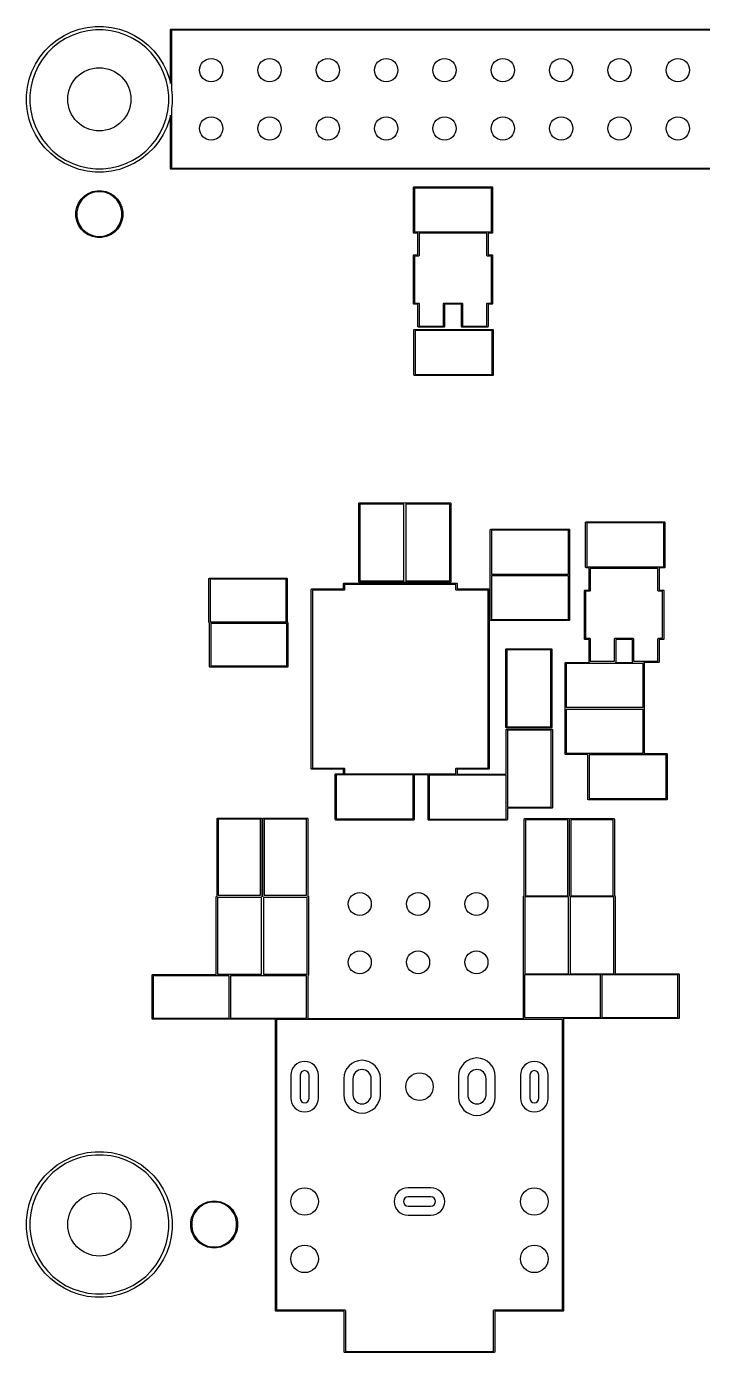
# Model space of a CAD drawing. Header units: inches. Extents: x 1.92 to 4.46, y -4.35 to -2.08.
# Drawn here: x 1.922 to 3.081, y -4.353 to -2.08 of the extents above; entities that cross this region are included whole.
import ezdxf

# ---------------------------------------------------------------- set-up
doc = ezdxf.new("R2010")
doc.units = ezdxf.units.IN
doc.header["$MEASUREMENT"] = 0
doc.layers.add('BLACK', color=250, linetype='CONTINUOUS')

msp = doc.modelspace()

# ---------------------------------------------------------------- linework, layer by layer
at = {"layer": 'BLACK', "linetype": 'CONTINUOUS'}
for p, q in [((1.9868, -2.0953), (1.9994, -2.0892)), ((1.9994, -2.0892), (2.0126, -2.0846)), ((2.0142, -2.0901), (2.0016, -2.0945)), ((2.0126, -2.0846), (2.0263, -2.0815)), ((2.0273, -2.0871), (2.0142, -2.0901)), ((2.0263, -2.0815), (2.0402, -2.0799)), ((2.0406, -2.0856), (2.0273, -2.0871)), ((2.0402, -2.0799), (2.0543, -2.0799)), ((2.0539, -2.0856), (2.0406, -2.0856)), ((2.0672, -2.0871), (2.0539, -2.0856)), ((2.0543, -2.0799), (2.0682, -2.0815)), ((2.0803, -2.0901), (2.0672, -2.0871)), ((2.0682, -2.0815), (2.0818, -2.0846)), ((2.0929, -2.0945), (2.0803, -2.0901)), ((2.0818, -2.0846), (2.0951, -2.0892)), ((2.0951, -2.0892), (2.1077, -2.0953)), ((2.1691, -2.0854), (2.1692, -2.0851)), ((2.1691, -2.1777), (2.1691, -2.0854)), ((2.1692, -2.0851), (2.1697, -2.0845)), ((2.1697, -2.0845), (2.1701, -2.0844)), ((2.1701, -2.0844), (4.2094, -2.0844)), ((2.1711, -2.0864), (2.1711, -2.189)), ((4.2085, -2.0864), (2.1711, -2.0864)), ((1.954, -2.1214), (1.964, -2.1115)), ((1.964, -2.1115), (1.9749, -2.1028)), ((1.9782, -2.1074), (1.9678, -2.1158)), ((1.9749, -2.1028), (1.9868, -2.0953)), ((1.9895, -2.1003), (1.9782, -2.1074)), ((2.0016, -2.0945), (1.9895, -2.1003)), ((2.1049, -2.1003), (2.0929, -2.0945)), ((2.1163, -2.1074), (2.1049, -2.1003)), ((2.1077, -2.0953), (2.1196, -2.1028)), ((2.1267, -2.1158), (2.1163, -2.1074)), ((2.1196, -2.1028), (2.1305, -2.1115)), ((2.1305, -2.1115), (2.1404, -2.1214)), ((1.9378, -2.1443), (1.9453, -2.1324)), ((1.95, -2.1357), (1.9428, -2.147)), ((1.9453, -2.1324), (1.954, -2.1214)), ((1.9583, -2.1252), (1.95, -2.1357)), ((1.9678, -2.1158), (1.9583, -2.1252)), ((2.1362, -2.1252), (2.1267, -2.1158)), ((2.1445, -2.1357), (2.1362, -2.1252)), ((2.1404, -2.1214), (2.1492, -2.1324)), ((2.1516, -2.147), (2.1445, -2.1357)), ((2.1492, -2.1324), (2.1566, -2.1443)), ((1.9271, -2.1701), (1.9318, -2.1569)), ((1.9318, -2.1569), (1.9378, -2.1443)), ((1.937, -2.1591), (1.9326, -2.1717)), ((1.9428, -2.147), (1.937, -2.1591)), ((2.1574, -2.1591), (2.1516, -2.147)), ((2.1566, -2.1443), (2.1627, -2.1569)), ((2.1619, -2.1717), (2.1574, -2.1591)), ((2.1627, -2.1569), (2.1674, -2.1701)), ((1.924, -2.1838), (1.9271, -2.1701)), ((1.9326, -2.1717), (1.9296, -2.1847)), ((2.1648, -2.1847), (2.1619, -2.1717)), ((2.1674, -2.1701), (2.1691, -2.1777)), ((1.9224, -2.1977), (1.924, -2.1838)), ((1.9224, -2.198), (1.9224, -2.1977)), ((1.9224, -2.2117), (1.9224, -2.198)), ((1.9296, -2.1847), (1.9281, -2.198)), ((1.9281, -2.198), (1.9281, -2.2114)), ((2.1663, -2.198), (2.1648, -2.1847)), ((2.1663, -2.2114), (2.1663, -2.198)), ((2.1711, -2.189), (2.172, -2.1977)), ((2.172, -2.1977), (2.172, -2.2117)), ((1.924, -2.2257), (1.9224, -2.2117)), ((1.9271, -2.2393), (1.924, -2.2257)), ((1.9281, -2.2114), (1.9296, -2.2247)), ((1.9296, -2.2247), (1.9326, -2.2377)), ((2.1619, -2.2377), (2.1648, -2.2247)), ((2.1648, -2.2247), (2.1663, -2.2114)), ((2.172, -2.2117), (2.1711, -2.2205)), ((2.1711, -2.2205), (2.1711, -2.3226)), ((1.9318, -2.2526), (1.9271, -2.2393)), ((1.9326, -2.2377), (1.937, -2.2504)), ((1.937, -2.2504), (1.9428, -2.2624)), ((2.1516, -2.2624), (2.1574, -2.2504)), ((2.1574, -2.2504), (2.1619, -2.2377)), ((2.1674, -2.2393), (2.1627, -2.2526)), ((2.1691, -2.2317), (2.1674, -2.2393)), ((2.1691, -2.3236), (2.1691, -2.2317)), ((1.9378, -2.2652), (1.9318, -2.2526)), ((1.9453, -2.2771), (1.9378, -2.2652)), ((1.9428, -2.2624), (1.95, -2.2737)), ((2.1445, -2.2737), (2.1516, -2.2624)), ((2.1566, -2.2652), (2.1492, -2.2771)), ((2.1627, -2.2526), (2.1566, -2.2652)), ((1.954, -2.288), (1.9453, -2.2771)), ((1.95, -2.2737), (1.9583, -2.2842)), ((1.964, -2.2979), (1.954, -2.288)), ((1.9583, -2.2842), (1.9678, -2.2937)), ((1.9678, -2.2937), (1.9782, -2.302)), ((2.1163, -2.302), (2.1267, -2.2937)), ((2.1267, -2.2937), (2.1362, -2.2842)), ((2.1404, -2.288), (2.1305, -2.2979)), ((2.1362, -2.2842), (2.1445, -2.2737)), ((2.1492, -2.2771), (2.1404, -2.288)), ((1.9749, -2.3067), (1.964, -2.2979)), ((1.9868, -2.3141), (1.9749, -2.3067)), ((1.9782, -2.302), (1.9895, -2.3091)), ((1.9994, -2.3202), (1.9868, -2.3141)), ((1.9895, -2.3091), (2.0016, -2.3149)), ((2.0016, -2.3149), (2.0142, -2.3193)), ((2.0803, -2.3193), (2.0929, -2.3149)), ((2.0929, -2.3149), (2.1049, -2.3091)), ((2.1077, -2.3141), (2.0951, -2.3202)), ((2.1049, -2.3091), (2.1163, -2.302)), ((2.1196, -2.3067), (2.1077, -2.3141)), ((2.1305, -2.2979), (2.1196, -2.3067)), ((2.0126, -2.3248), (1.9994, -2.3202)), ((2.0263, -2.328), (2.0126, -2.3248)), ((2.0142, -2.3193), (2.0273, -2.3223)), ((2.0402, -2.3295), (2.0263, -2.328)), ((2.0273, -2.3223), (2.0406, -2.3238)), ((2.0543, -2.3295), (2.0402, -2.3295)), ((2.0406, -2.3238), (2.0539, -2.3238)), ((2.0539, -2.3238), (2.0672, -2.3223)), ((2.0682, -2.328), (2.0543, -2.3295)), ((2.0672, -2.3223), (2.0803, -2.3193)), ((2.0818, -2.3248), (2.0682, -2.328)), ((2.0951, -2.3202), (2.0818, -2.3248)), ((2.1692, -2.324), (2.1691, -2.3236)), ((2.1697, -2.3245), (2.1692, -2.324)), ((2.1701, -2.3246), (2.1697, -2.3245)), ((4.2094, -2.3246), (2.1701, -2.3246)), ((2.1711, -2.3226), (4.2085, -2.3226)), ((2.0282, -2.366), (2.0355, -2.363)), ((2.0355, -2.363), (2.0433, -2.3614)), ((2.0435, -2.3632), (2.036, -2.3647)), ((2.0433, -2.3614), (2.0512, -2.3614)), ((2.051, -2.3632), (2.0435, -2.3632)), ((2.0584, -2.3647), (2.051, -2.3632)), ((2.0512, -2.3614), (2.059, -2.363)), ((2.059, -2.363), (2.0663, -2.366)), ((2.5856, -2.3559), (2.5857, -2.3555)), ((2.5856, -2.4331), (2.5856, -2.3559)), ((2.5857, -2.3555), (2.5862, -2.355)), ((2.5862, -2.355), (2.5866, -2.3549)), ((2.5866, -2.3549), (2.7205, -2.3549)), ((2.5876, -2.3569), (2.5876, -2.4321)), ((2.7195, -2.3569), (2.5876, -2.3569)), ((2.7195, -2.4321), (2.7195, -2.3569)), ((2.7205, -2.3549), (2.7208, -2.355)), ((2.7208, -2.355), (2.7214, -2.3555)), ((2.7214, -2.3555), (2.7215, -2.3559)), ((2.7215, -2.3559), (2.7215, -2.4331)), ((2.0086, -2.3899), (2.0117, -2.3826)), ((2.0132, -2.3834), (2.0103, -2.3904)), ((2.0117, -2.3826), (2.016, -2.376)), ((2.0174, -2.3771), (2.0132, -2.3834)), ((2.016, -2.376), (2.0216, -2.3704)), ((2.0228, -2.3718), (2.0174, -2.3771)), ((2.0216, -2.3704), (2.0282, -2.366)), ((2.0291, -2.3676), (2.0228, -2.3718)), ((2.036, -2.3647), (2.0291, -2.3676)), ((2.0654, -2.3676), (2.0584, -2.3647)), ((2.0717, -2.3718), (2.0654, -2.3676)), ((2.0663, -2.366), (2.0728, -2.3704)), ((2.0771, -2.3771), (2.0717, -2.3718)), ((2.0728, -2.3704), (2.0784, -2.376)), ((2.0813, -2.3834), (2.0771, -2.3771)), ((2.0784, -2.376), (2.0828, -2.3826)), ((2.0842, -2.3904), (2.0813, -2.3834)), ((2.0828, -2.3826), (2.0859, -2.3899)), ((2.0071, -2.3976), (2.0086, -2.3899)), ((2.0071, -2.3978), (2.0071, -2.3976)), ((2.0071, -2.4055), (2.0071, -2.3978)), ((2.0086, -2.4133), (2.0071, -2.4055)), ((2.0103, -2.3904), (2.0089, -2.3978)), ((2.0089, -2.3978), (2.0089, -2.4054)), ((2.0089, -2.4054), (2.0103, -2.4128)), ((2.0856, -2.3978), (2.0842, -2.3904)), ((2.0842, -2.4128), (2.0856, -2.4054)), ((2.0856, -2.4054), (2.0856, -2.3978)), ((2.0859, -2.3899), (2.0874, -2.3976)), ((2.0874, -2.4055), (2.0859, -2.4133)), ((2.0874, -2.3976), (2.0874, -2.4055)), ((2.0117, -2.4206), (2.0086, -2.4133)), ((2.0103, -2.4128), (2.0132, -2.4198)), ((2.016, -2.4272), (2.0117, -2.4206)), ((2.0132, -2.4198), (2.0174, -2.426)), ((2.0216, -2.4328), (2.016, -2.4272)), ((2.0174, -2.426), (2.0228, -2.4314)), ((2.0228, -2.4314), (2.0291, -2.4356)), ((2.0654, -2.4356), (2.0717, -2.4314)), ((2.0717, -2.4314), (2.0771, -2.426)), ((2.0784, -2.4272), (2.0728, -2.4328)), ((2.0771, -2.426), (2.0813, -2.4198)), ((2.0828, -2.4206), (2.0784, -2.4272)), ((2.0813, -2.4198), (2.0842, -2.4128)), ((2.0859, -2.4133), (2.0828, -2.4206)), ((2.5876, -2.4321), (2.7195, -2.4321)), ((2.0282, -2.4372), (2.0216, -2.4328)), ((2.0355, -2.4402), (2.0282, -2.4372)), ((2.0291, -2.4356), (2.036, -2.4385)), ((2.0433, -2.4417), (2.0355, -2.4402)), ((2.036, -2.4385), (2.0435, -2.44)), ((2.0512, -2.4417), (2.0433, -2.4417)), ((2.0435, -2.44), (2.051, -2.44)), ((2.051, -2.44), (2.0584, -2.4385)), ((2.059, -2.4402), (2.0512, -2.4417)), ((2.0584, -2.4385), (2.0654, -2.4356)), ((2.0663, -2.4372), (2.059, -2.4402)), ((2.0728, -2.4328), (2.0663, -2.4372)), ((2.5857, -2.4334), (2.5856, -2.4331)), ((2.5862, -2.434), (2.5857, -2.4334)), ((2.5866, -2.4341), (2.5862, -2.434)), ((2.5935, -2.4341), (2.5866, -2.4341)), ((2.5935, -2.4715), (2.5935, -2.4341)), ((2.5955, -2.4341), (2.5955, -2.4724)), ((2.7116, -2.4341), (2.5955, -2.4341)), ((2.7116, -2.4724), (2.7116, -2.4341)), ((2.7205, -2.4341), (2.7136, -2.4341)), ((2.7136, -2.4341), (2.7136, -2.4715)), ((2.7208, -2.434), (2.7205, -2.4341)), ((2.7214, -2.4334), (2.7208, -2.434)), ((2.7215, -2.4331), (2.7214, -2.4334)), ((2.5856, -2.4724), (2.5857, -2.4721)), ((2.5856, -2.5551), (2.5856, -2.4724)), ((2.5857, -2.4721), (2.5862, -2.4715)), ((2.5862, -2.4715), (2.5866, -2.4715)), ((2.5866, -2.4715), (2.5935, -2.4715)), ((2.5945, -2.4734), (2.5876, -2.4734)), ((2.5876, -2.4734), (2.5876, -2.5541)), ((2.5949, -2.4734), (2.5945, -2.4734)), ((2.5954, -2.4728), (2.5949, -2.4734)), ((2.5955, -2.4724), (2.5954, -2.4728)), ((2.7117, -2.4728), (2.7116, -2.4724)), ((2.7122, -2.4734), (2.7117, -2.4728)), ((2.7126, -2.4734), (2.7122, -2.4734)), ((2.7195, -2.4734), (2.7126, -2.4734)), ((2.7136, -2.4715), (2.7205, -2.4715)), ((2.7195, -2.5541), (2.7195, -2.4734)), ((2.7205, -2.4715), (2.7208, -2.4715)), ((2.7208, -2.4715), (2.7214, -2.4721)), ((2.7214, -2.4721), (2.7215, -2.4724)), ((2.7215, -2.4724), (2.7215, -2.5551)), ((2.5857, -2.5555), (2.5856, -2.5551)), ((2.5862, -2.556), (2.5857, -2.5555)), ((2.5866, -2.5561), (2.5862, -2.556)), ((2.5935, -2.5561), (2.5866, -2.5561)), ((2.5876, -2.5541), (2.5945, -2.5541)), ((2.5935, -2.5945), (2.5935, -2.5561)), ((2.5945, -2.5541), (2.5949, -2.5542)), ((2.5949, -2.5542), (2.5954, -2.5547)), ((2.5954, -2.5547), (2.5955, -2.5551)), ((2.5955, -2.5551), (2.5955, -2.5935)), ((2.6372, -2.5551), (2.6373, -2.5547)), ((2.6372, -2.5935), (2.6372, -2.5551)), ((2.6373, -2.5547), (2.6378, -2.5542)), ((2.6378, -2.5542), (2.6382, -2.5541)), ((2.6382, -2.5541), (2.6689, -2.5541)), ((2.6679, -2.5561), (2.6392, -2.5561)), ((2.6392, -2.5561), (2.6392, -2.5945)), ((2.6679, -2.5945), (2.6679, -2.5561)), ((2.6689, -2.5541), (2.6693, -2.5542)), ((2.6693, -2.5542), (2.6698, -2.5547)), ((2.6698, -2.5547), (2.6699, -2.5551)), ((2.6699, -2.5551), (2.6699, -2.5935)), ((2.7116, -2.5551), (2.7117, -2.5547)), ((2.7116, -2.5935), (2.7116, -2.5551)), ((2.7117, -2.5547), (2.7122, -2.5542)), ((2.7122, -2.5542), (2.7126, -2.5541)), ((2.7126, -2.5541), (2.7195, -2.5541)), ((2.7205, -2.5561), (2.7136, -2.5561)), ((2.7136, -2.5561), (2.7136, -2.5945)), ((2.7208, -2.556), (2.7205, -2.5561)), ((2.7214, -2.5555), (2.7208, -2.556)), ((2.7215, -2.5551), (2.7214, -2.5555)), ((2.5866, -2.6002), (2.5867, -2.5998)), ((2.5866, -2.6774), (2.5866, -2.6002)), ((2.5867, -2.5998), (2.5872, -2.5993)), ((2.5872, -2.5993), (2.5876, -2.5992)), ((2.5876, -2.5992), (2.7215, -2.5992)), ((2.5886, -2.6012), (2.5886, -2.6764)), ((2.7205, -2.6012), (2.5886, -2.6012)), ((2.5936, -2.5949), (2.5935, -2.5945)), ((2.5941, -2.5954), (2.5936, -2.5949)), ((2.5945, -2.5955), (2.5941, -2.5954)), ((2.6382, -2.5955), (2.5945, -2.5955)), ((2.5955, -2.5935), (2.6372, -2.5935)), ((2.6386, -2.5954), (2.6382, -2.5955)), ((2.6391, -2.5949), (2.6386, -2.5954)), ((2.6392, -2.5945), (2.6391, -2.5949)), ((2.668, -2.5949), (2.6679, -2.5945)), ((2.6685, -2.5954), (2.668, -2.5949)), ((2.6689, -2.5955), (2.6685, -2.5954)), ((2.7126, -2.5955), (2.6689, -2.5955)), ((2.6699, -2.5935), (2.7116, -2.5935)), ((2.713, -2.5954), (2.7126, -2.5955)), ((2.7135, -2.5949), (2.713, -2.5954)), ((2.7136, -2.5945), (2.7135, -2.5949)), ((2.7205, -2.6764), (2.7205, -2.6012)), ((2.7215, -2.5992), (2.7218, -2.5993)), ((2.7218, -2.5993), (2.7224, -2.5998)), ((2.7224, -2.5998), (2.7224, -2.6002)), ((2.7224, -2.6002), (2.7224, -2.6774)), ((2.5867, -2.6777), (2.5866, -2.6774)), ((2.5872, -2.6783), (2.5867, -2.6777)), ((2.5876, -2.6783), (2.5872, -2.6783)), ((2.7215, -2.6783), (2.5876, -2.6783)), ((2.5886, -2.6764), (2.7205, -2.6764)), ((2.7218, -2.6783), (2.7215, -2.6783)), ((2.7224, -2.6777), (2.7218, -2.6783)), ((2.7224, -2.6774), (2.7224, -2.6777)), ((2.4919, -2.8976), (2.492, -2.8973)), ((2.4919, -3.0315), (2.4919, -2.8976)), ((2.492, -2.8973), (2.4925, -2.8967)), ((2.4925, -2.8967), (2.4929, -2.8967)), ((2.4929, -2.8967), (2.5701, -2.8967)), ((2.4939, -2.8986), (2.4939, -3.0305)), ((2.5691, -2.8986), (2.4939, -2.8986)), ((2.5691, -3.0305), (2.5691, -2.8986)), ((2.5701, -2.8967), (2.5705, -2.8967)), ((2.5705, -2.8967), (2.5709, -2.8971)), ((2.5709, -2.8971), (2.5713, -2.8967)), ((2.5713, -2.8967), (2.5717, -2.8967)), ((2.5717, -2.8967), (2.6488, -2.8967)), ((2.5726, -2.8986), (2.5726, -3.0305)), ((2.6478, -2.8986), (2.5726, -2.8986)), ((2.6478, -3.0305), (2.6478, -2.8986)), ((2.6488, -2.8967), (2.6492, -2.8967)), ((2.6492, -2.8967), (2.6497, -2.8973)), ((2.6497, -2.8973), (2.6498, -2.8976)), ((2.6498, -2.8976), (2.6498, -3.0315)), ((2.8809, -2.9299), (2.881, -2.9295)), ((2.8809, -3.0071), (2.8809, -2.9299)), ((2.881, -2.9295), (2.8815, -2.929)), ((2.8815, -2.929), (2.8819, -2.9289)), ((2.8819, -2.9289), (3.0157, -2.9289)), ((2.8829, -2.9309), (2.8829, -3.0061)), ((3.0148, -2.9309), (2.8829, -2.9309)), ((3.0148, -3.0061), (3.0148, -2.9309)), ((3.0157, -2.9289), (3.0161, -2.929)), ((3.0161, -2.929), (3.0167, -2.9295)), ((3.0167, -2.9295), (3.0167, -2.9299)), ((3.0167, -2.9299), (3.0167, -3.0071)), ((2.7175, -2.9427), (2.7176, -2.9423)), ((2.7175, -3.0199), (2.7175, -2.9427)), ((2.7176, -2.9423), (2.7181, -2.9418)), ((2.7181, -2.9418), (2.7185, -2.9417)), ((2.7185, -2.9417), (2.8524, -2.9417)), ((2.7195, -2.9437), (2.7195, -3.0189)), ((2.8514, -2.9437), (2.7195, -2.9437)), ((2.8514, -3.0189), (2.8514, -2.9437)), ((2.8524, -2.9417), (2.8527, -2.9418)), ((2.8527, -2.9418), (2.8533, -2.9423)), ((2.8533, -2.9423), (2.8533, -2.9427)), ((2.8533, -2.9427), (2.8533, -3.0199)), ((2.7176, -3.0202), (2.7175, -3.0199)), ((2.7175, -3.0205), (2.7176, -3.0202)), ((2.7175, -3.0976), (2.7175, -3.0205)), ((2.7195, -3.0189), (2.8514, -3.0189)), ((2.7195, -3.0215), (2.7195, -3.0967)), ((2.8514, -3.0215), (2.7195, -3.0215)), ((2.8514, -3.0967), (2.8514, -3.0215)), ((2.8533, -3.0199), (2.8533, -3.0202)), ((2.8533, -3.0202), (2.8533, -3.0205)), ((2.8533, -3.0205), (2.8533, -3.0976)), ((2.881, -3.0075), (2.8809, -3.0071)), ((2.8815, -3.008), (2.881, -3.0075)), ((2.8819, -3.0081), (2.8815, -3.008)), ((2.8868, -3.0081), (2.8819, -3.0081)), ((2.8829, -3.0061), (3.0148, -3.0061)), ((2.8868, -3.0463), (2.8868, -3.0081)), ((2.8888, -3.0089), (2.8888, -3.0472)), ((3.0049, -3.0089), (2.8888, -3.0089)), ((3.0049, -3.0472), (3.0049, -3.0089)), ((3.0157, -3.0081), (3.0069, -3.0081)), ((3.0069, -3.0081), (3.0069, -3.0463)), ((3.0161, -3.008), (3.0157, -3.0081)), ((3.0167, -3.0075), (3.0161, -3.008)), ((3.0167, -3.0071), (3.0167, -3.0075)), ((2.2352, -3.0266), (2.2353, -3.0262)), ((2.2352, -3.1014), (2.2352, -3.0266)), ((2.2353, -3.0262), (2.2358, -3.0257)), ((2.2358, -3.0257), (2.2362, -3.0256)), ((2.2362, -3.0256), (2.3685, -3.0256)), ((2.2372, -3.0276), (2.2372, -3.1004)), ((2.3675, -3.0276), (2.2372, -3.0276)), ((2.3675, -3.1004), (2.3675, -3.0276)), ((2.3685, -3.0256), (2.3689, -3.0257)), ((2.3689, -3.0257), (2.3694, -3.0262)), ((2.3694, -3.0262), (2.3695, -3.0266)), ((2.3695, -3.0266), (2.3695, -3.1014)), ((2.4104, -3.0453), (2.4105, -3.0449)), ((2.4104, -3.3524), (2.4104, -3.0453)), ((2.4105, -3.0449), (2.411, -3.0444)), ((2.411, -3.0444), (2.4114, -3.0443)), ((2.4114, -3.0443), (2.4656, -3.0443)), ((2.4665, -3.0463), (2.4124, -3.0463)), ((2.4124, -3.0463), (2.4124, -3.3514)), ((2.4656, -3.0351), (2.4662, -3.0345)), ((2.4656, -3.0354), (2.4656, -3.0351)), ((2.4656, -3.0443), (2.4656, -3.0354)), ((2.4662, -3.0345), (2.4665, -3.0344)), ((2.4665, -3.0344), (2.6594, -3.0344)), ((2.4669, -3.0462), (2.4665, -3.0463)), ((2.4674, -3.0457), (2.4669, -3.0462)), ((2.4675, -3.0453), (2.4674, -3.0457)), ((2.4675, -3.0364), (2.4675, -3.0453)), ((2.6585, -3.0364), (2.4675, -3.0364)), ((2.492, -3.0319), (2.4919, -3.0315)), ((2.4925, -3.0324), (2.492, -3.0319)), ((2.4929, -3.0325), (2.4925, -3.0324)), ((2.5701, -3.0325), (2.4929, -3.0325)), ((2.4939, -3.0305), (2.5691, -3.0305)), ((2.5705, -3.0324), (2.5701, -3.0325)), ((2.5709, -3.032), (2.5705, -3.0324)), ((2.5713, -3.0324), (2.5709, -3.032)), ((2.5717, -3.0325), (2.5713, -3.0324)), ((2.6488, -3.0325), (2.5717, -3.0325)), ((2.5726, -3.0305), (2.6478, -3.0305)), ((2.6492, -3.0324), (2.6488, -3.0325)), ((2.6497, -3.0319), (2.6492, -3.0324)), ((2.6498, -3.0315), (2.6497, -3.0319)), ((2.6585, -3.0453), (2.6585, -3.0364)), ((2.6585, -3.0457), (2.6585, -3.0453)), ((2.6591, -3.0462), (2.6585, -3.0457)), ((2.6594, -3.0463), (2.6591, -3.0462)), ((2.6594, -3.0344), (2.6598, -3.0345)), ((2.7136, -3.0463), (2.6594, -3.0463)), ((2.6598, -3.0345), (2.6604, -3.0351)), ((2.6604, -3.0351), (2.6604, -3.0354)), ((2.6604, -3.0354), (2.6604, -3.0443)), ((2.6604, -3.0443), (2.7146, -3.0443)), ((2.7136, -3.3514), (2.7136, -3.0463)), ((2.7146, -3.0443), (2.7149, -3.0444)), ((2.7149, -3.0444), (2.7155, -3.0449)), ((2.7155, -3.0449), (2.7156, -3.0453)), ((2.7156, -3.0453), (2.7156, -3.3524)), ((2.879, -3.0469), (2.8795, -3.0463)), ((2.8795, -3.0463), (2.8799, -3.0463)), ((2.8799, -3.0463), (2.8868, -3.0463)), ((3.0069, -3.0463), (3.0138, -3.0463)), ((3.0138, -3.0463), (3.0142, -3.0463)), ((3.0142, -3.0463), (3.0147, -3.0469)), ((2.8789, -3.0472), (2.879, -3.0469)), ((2.8789, -3.1299), (2.8789, -3.0472)), ((2.8878, -3.0482), (2.8809, -3.0482)), ((2.8809, -3.0482), (2.8809, -3.1289)), ((2.8882, -3.0482), (2.8878, -3.0482)), ((2.8887, -3.0476), (2.8882, -3.0482)), ((2.8888, -3.0472), (2.8887, -3.0476)), ((3.005, -3.0476), (3.0049, -3.0472)), ((3.0055, -3.0482), (3.005, -3.0476)), ((3.0059, -3.0482), (3.0055, -3.0482)), ((3.0128, -3.0482), (3.0059, -3.0482)), ((3.0128, -3.1289), (3.0128, -3.0482)), ((3.0147, -3.0469), (3.0148, -3.0472)), ((3.0148, -3.0472), (3.0148, -3.1299)), ((2.2353, -3.1018), (2.2352, -3.1014)), ((2.2358, -3.1023), (2.2353, -3.1018)), ((2.2362, -3.1024), (2.2358, -3.1023)), ((2.2362, -3.1772), (2.2362, -3.1024)), ((2.2372, -3.1004), (2.3675, -3.1004)), ((2.2382, -3.1033), (2.2382, -3.1762)), ((2.3685, -3.1033), (2.2382, -3.1033)), ((2.3685, -3.1762), (2.3685, -3.1033)), ((2.3695, -3.1014), (2.3699, -3.1015)), ((2.3699, -3.1015), (2.3704, -3.102)), ((2.3704, -3.102), (2.3705, -3.1024)), ((2.3705, -3.1024), (2.3705, -3.1772)), ((2.7176, -3.098), (2.7175, -3.0976)), ((2.7181, -3.0985), (2.7176, -3.098)), ((2.7185, -3.0986), (2.7181, -3.0985)), ((2.8524, -3.0986), (2.7185, -3.0986)), ((2.7195, -3.0967), (2.8514, -3.0967)), ((2.8527, -3.0985), (2.8524, -3.0986)), ((2.8533, -3.098), (2.8527, -3.0985)), ((2.8533, -3.0976), (2.8533, -3.098)), ((2.879, -3.1303), (2.8789, -3.1299)), ((2.8795, -3.1308), (2.879, -3.1303)), ((2.8799, -3.1309), (2.8795, -3.1308)), ((2.8868, -3.1309), (2.8799, -3.1309)), ((2.8809, -3.1289), (2.8878, -3.1289)), ((2.8868, -3.1693), (2.8868, -3.1309)), ((2.8878, -3.1289), (2.8882, -3.129)), ((2.8882, -3.129), (2.8887, -3.1295)), ((2.8887, -3.1295), (2.8888, -3.1299)), ((2.8888, -3.1299), (2.8888, -3.1683)), ((2.9305, -3.1299), (2.9306, -3.1295)), ((2.9305, -3.1683), (2.9305, -3.1299)), ((2.9306, -3.1295), (2.9311, -3.129)), ((2.9311, -3.129), (2.9315, -3.1289)), ((2.9315, -3.1289), (2.9622, -3.1289)), ((2.9325, -3.1309), (2.9325, -3.1693)), ((2.9612, -3.1309), (2.9325, -3.1309)), ((2.9612, -3.1693), (2.9612, -3.1309)), ((2.9622, -3.1289), (2.9626, -3.129)), ((2.9626, -3.129), (2.9631, -3.1295)), ((2.9631, -3.1295), (2.9632, -3.1299)), ((2.9632, -3.1299), (2.9632, -3.1683)), ((3.0049, -3.1299), (3.005, -3.1295)), ((3.0049, -3.1683), (3.0049, -3.1299)), ((3.005, -3.1295), (3.0055, -3.129)), ((3.0055, -3.129), (3.0059, -3.1289)), ((3.0059, -3.1289), (3.0128, -3.1289)), ((3.0138, -3.1309), (3.0069, -3.1309)), ((3.0069, -3.1309), (3.0069, -3.1693)), ((3.0142, -3.1308), (3.0138, -3.1309)), ((3.0147, -3.1303), (3.0142, -3.1308)), ((3.0148, -3.1299), (3.0147, -3.1303)), ((2.7439, -3.1476), (2.744, -3.1473)), ((2.7439, -3.2815), (2.7439, -3.1476)), ((2.744, -3.1473), (2.7445, -3.1467)), ((2.7445, -3.1467), (2.7449, -3.1467)), ((2.7449, -3.1467), (2.822, -3.1467)), ((2.7459, -3.1486), (2.7459, -3.2805)), ((2.8211, -3.1486), (2.7459, -3.1486)), ((2.8211, -3.2805), (2.8211, -3.1486)), ((2.822, -3.1467), (2.8224, -3.1467)), ((2.8224, -3.1467), (2.823, -3.1473)), ((2.823, -3.1473), (2.823, -3.1476)), ((2.823, -3.1476), (2.823, -3.2815)), ((2.2363, -3.1775), (2.2362, -3.1772)), ((2.2368, -3.1781), (2.2363, -3.1775)), ((2.2372, -3.1781), (2.2368, -3.1781)), ((2.3695, -3.1781), (2.2372, -3.1781)), ((2.2382, -3.1762), (2.3685, -3.1762)), ((2.3699, -3.1781), (2.3695, -3.1781)), ((2.3704, -3.1775), (2.3699, -3.1781)), ((2.3705, -3.1772), (2.3704, -3.1775)), ((2.8455, -3.1707), (2.8461, -3.1702)), ((2.8455, -3.1711), (2.8455, -3.1707)), ((2.8455, -3.2482), (2.8455, -3.1711)), ((2.8461, -3.1702), (2.8465, -3.1701)), ((2.8465, -3.1701), (2.8873, -3.1701)), ((2.8474, -3.172), (2.8474, -3.2472)), ((2.9793, -3.172), (2.8474, -3.172)), ((2.8869, -3.1697), (2.8868, -3.1693)), ((2.8873, -3.1701), (2.8869, -3.1697)), ((2.8888, -3.1683), (2.9305, -3.1683)), ((2.9324, -3.1697), (2.932, -3.1701)), ((2.932, -3.1701), (2.9617, -3.1701)), ((2.9325, -3.1693), (2.9324, -3.1697)), ((2.9613, -3.1697), (2.9612, -3.1693)), ((2.9617, -3.1701), (2.9613, -3.1697)), ((2.9632, -3.1683), (3.0049, -3.1683)), ((2.9793, -3.2472), (2.9793, -3.172)), ((3.0059, -3.1703), (2.9808, -3.1703)), ((2.9808, -3.1703), (2.9812, -3.1707)), ((2.9812, -3.1707), (2.9813, -3.1711)), ((2.9813, -3.1711), (2.9813, -3.2482)), ((3.0063, -3.1702), (3.0059, -3.1703)), ((3.0068, -3.1697), (3.0063, -3.1702)), ((3.0069, -3.1693), (3.0068, -3.1697)), ((2.8455, -3.2486), (2.8455, -3.2482)), ((2.846, -3.249), (2.8455, -3.2486)), ((2.8455, -3.2494), (2.846, -3.249)), ((2.8455, -3.2498), (2.8455, -3.2494)), ((2.8455, -3.327), (2.8455, -3.2498)), ((2.8474, -3.2472), (2.9793, -3.2472)), ((2.8474, -3.2508), (2.8474, -3.326)), ((2.9793, -3.2508), (2.8474, -3.2508)), ((2.9793, -3.326), (2.9793, -3.2508)), ((2.9812, -3.2486), (2.9808, -3.249)), ((2.9808, -3.249), (2.9812, -3.2494)), ((2.9813, -3.2482), (2.9812, -3.2486)), ((2.9812, -3.2494), (2.9813, -3.2498)), ((2.9813, -3.2498), (2.9813, -3.3266)), ((2.744, -3.2819), (2.7439, -3.2815)), ((2.7445, -3.2824), (2.744, -3.2819)), ((2.7449, -3.2825), (2.7445, -3.2824)), ((2.822, -3.2825), (2.7449, -3.2825)), ((2.7449, -3.2854), (2.745, -3.2851)), ((2.7449, -3.3616), (2.7449, -3.2854)), ((2.745, -3.2851), (2.7455, -3.2845)), ((2.7455, -3.2845), (2.7459, -3.2844)), ((2.7459, -3.2805), (2.8211, -3.2805)), ((2.7459, -3.2844), (2.823, -3.2844)), ((2.7469, -3.2864), (2.7469, -3.4183)), ((2.822, -3.2864), (2.7469, -3.2864)), ((2.8224, -3.2824), (2.822, -3.2825)), ((2.822, -3.4183), (2.822, -3.2864)), ((2.823, -3.2819), (2.8224, -3.2824)), ((2.823, -3.2815), (2.823, -3.2819)), ((2.823, -3.2844), (2.8234, -3.2845)), ((2.8234, -3.2845), (2.8239, -3.2851)), ((2.8239, -3.2851), (2.824, -3.2854)), ((2.824, -3.2854), (2.824, -3.4193)), ((2.8455, -3.3273), (2.8455, -3.327)), ((2.8461, -3.3279), (2.8455, -3.3273)), ((2.8465, -3.328), (2.8461, -3.3279)), ((2.8848, -3.328), (2.8465, -3.328)), ((2.8474, -3.326), (2.9793, -3.326)), ((2.8848, -3.4047), (2.8848, -3.328)), ((2.8868, -3.3285), (2.8868, -3.4037)), ((3.0187, -3.3285), (2.8868, -3.3285)), ((2.9813, -3.3266), (3.0197, -3.3266)), ((3.0187, -3.4037), (3.0187, -3.3285)), ((3.0197, -3.3266), (3.0201, -3.3266)), ((3.0201, -3.3266), (3.0206, -3.3272)), ((3.0206, -3.3272), (3.0207, -3.3276)), ((3.0207, -3.3276), (3.0207, -3.4047)), ((2.4105, -3.3527), (2.4104, -3.3524)), ((2.411, -3.3533), (2.4105, -3.3527)), ((2.4114, -3.3533), (2.411, -3.3533)), ((2.4656, -3.3533), (2.4114, -3.3533)), ((2.4124, -3.3514), (2.4665, -3.3514)), ((2.4514, -3.3622), (2.4515, -3.3618)), ((2.4514, -3.4394), (2.4514, -3.3622)), ((2.4515, -3.3618), (2.452, -3.3613)), ((2.452, -3.3613), (2.4524, -3.3612)), ((2.4524, -3.3612), (2.4656, -3.3612)), ((2.4533, -3.3632), (2.4533, -3.4384)), ((2.4665, -3.3632), (2.4533, -3.3632)), ((2.4656, -3.3612), (2.4656, -3.3533)), ((2.4665, -3.3514), (2.4669, -3.3515)), ((2.5852, -3.3632), (2.4665, -3.3632)), ((2.4669, -3.3515), (2.4674, -3.352)), ((2.4674, -3.352), (2.4675, -3.3524)), ((2.4675, -3.3524), (2.4675, -3.3612)), ((2.4675, -3.3612), (2.5862, -3.3612)), ((2.5852, -3.4384), (2.5852, -3.3632)), ((2.5862, -3.3612), (2.6585, -3.3612)), ((2.6108, -3.3632), (2.5872, -3.3632)), ((2.5872, -3.3632), (2.5872, -3.4394)), ((2.6108, -3.4398), (2.6108, -3.3632)), ((2.6128, -3.3636), (2.6128, -3.4388)), ((2.7447, -3.3636), (2.6128, -3.3636)), ((2.6585, -3.352), (2.6591, -3.3515)), ((2.6585, -3.3524), (2.6585, -3.352)), ((2.6585, -3.3612), (2.6585, -3.3524)), ((2.6591, -3.3515), (2.6594, -3.3514)), ((2.6594, -3.3514), (2.7136, -3.3514)), ((2.7146, -3.3533), (2.6604, -3.3533)), ((2.6604, -3.3533), (2.6604, -3.3616)), ((2.6604, -3.3616), (2.7449, -3.3616)), ((2.7149, -3.3533), (2.7146, -3.3533)), ((2.7155, -3.3527), (2.7149, -3.3533)), ((2.7156, -3.3524), (2.7155, -3.3527)), ((2.7447, -3.4388), (2.7447, -3.3636)), ((2.8849, -3.4051), (2.8848, -3.4047)), ((2.8855, -3.4056), (2.8849, -3.4051)), ((2.8858, -3.4057), (2.8855, -3.4056)), ((3.0197, -3.4057), (2.8858, -3.4057)), ((2.8868, -3.4037), (3.0187, -3.4037)), ((3.0201, -3.4056), (3.0197, -3.4057)), ((3.0206, -3.4051), (3.0201, -3.4056)), ((3.0207, -3.4047), (3.0206, -3.4051)), ((2.823, -3.4203), (2.7467, -3.4203)), ((2.7467, -3.4203), (2.7467, -3.4398)), ((2.7469, -3.4183), (2.822, -3.4183)), ((2.8234, -3.4202), (2.823, -3.4203)), ((2.8239, -3.4197), (2.8234, -3.4202)), ((2.824, -3.4193), (2.8239, -3.4197)), ((2.249, -3.4382), (2.2491, -3.4378)), ((2.249, -3.5705), (2.249, -3.4382)), ((2.2491, -3.4378), (2.2496, -3.4373)), ((2.2496, -3.4373), (2.25, -3.4372)), ((2.25, -3.4372), (2.3248, -3.4372)), ((2.251, -3.4392), (2.251, -3.5695)), ((2.3238, -3.4392), (2.251, -3.4392)), ((2.3238, -3.5695), (2.3238, -3.4392)), ((2.3248, -3.4372), (2.3252, -3.4373)), ((2.3252, -3.4373), (2.3257, -3.4378)), ((2.3257, -3.4378), (2.3258, -3.4382)), ((2.3258, -3.4382), (2.3258, -3.5705)), ((2.3278, -3.4378), (2.3284, -3.4373)), ((2.3278, -3.4382), (2.3278, -3.4378)), ((2.3278, -3.5705), (2.3278, -3.4382)), ((2.3284, -3.4373), (2.3287, -3.4372)), ((2.3287, -3.4372), (2.4035, -3.4372)), ((2.3297, -3.4392), (2.3297, -3.5695)), ((2.4026, -3.4392), (2.3297, -3.4392)), ((2.4026, -3.5695), (2.4026, -3.4392)), ((2.4035, -3.4372), (2.4039, -3.4373)), ((2.4039, -3.4373), (2.4045, -3.4378)), ((2.4045, -3.4378), (2.4045, -3.4382)), ((2.4045, -3.4382), (2.4045, -3.5705)), ((2.4515, -3.4397), (2.4514, -3.4394)), ((2.452, -3.4403), (2.4515, -3.4397)), ((2.4524, -3.4404), (2.452, -3.4403)), ((2.5862, -3.4404), (2.4524, -3.4404)), ((2.4533, -3.4384), (2.5852, -3.4384)), ((2.5866, -3.4403), (2.5862, -3.4404)), ((2.5871, -3.4397), (2.5866, -3.4403)), ((2.5872, -3.4394), (2.5871, -3.4397)), ((2.6109, -3.4401), (2.6108, -3.4398)), ((2.6114, -3.4407), (2.6109, -3.4401)), ((2.6118, -3.4407), (2.6114, -3.4407)), ((2.7457, -3.4407), (2.6118, -3.4407)), ((2.6128, -3.4388), (2.7447, -3.4388)), ((2.746, -3.4407), (2.7457, -3.4407)), ((2.7466, -3.4401), (2.746, -3.4407)), ((2.7467, -3.4398), (2.7466, -3.4401)), ((2.7756, -3.439), (2.7757, -3.4386)), ((2.7756, -3.5703), (2.7756, -3.439)), ((2.7757, -3.4386), (2.7762, -3.4381)), ((2.7762, -3.4381), (2.7766, -3.438)), ((2.7766, -3.438), (2.8514, -3.438)), ((2.7776, -3.44), (2.7776, -3.5703)), ((2.8504, -3.44), (2.7776, -3.44)), ((2.8504, -3.5703), (2.8504, -3.44)), ((2.8514, -3.438), (2.8518, -3.4381)), ((2.8518, -3.4381), (2.8523, -3.4386)), ((2.8523, -3.4386), (2.8524, -3.439)), ((2.8524, -3.439), (2.8524, -3.5703)), ((2.8533, -3.439), (2.8534, -3.4386)), ((2.8533, -3.5703), (2.8533, -3.439)), ((2.8534, -3.4386), (2.854, -3.4381)), ((2.854, -3.4381), (2.8543, -3.438)), ((2.8543, -3.438), (2.9291, -3.438)), ((2.8553, -3.44), (2.8553, -3.5703)), ((2.9281, -3.44), (2.8553, -3.44)), ((2.9281, -3.5703), (2.9281, -3.44)), ((2.9291, -3.438), (2.9295, -3.4381)), ((2.9295, -3.4381), (2.93, -3.4386)), ((2.93, -3.4386), (2.9301, -3.439)), ((2.9301, -3.439), (2.9301, -3.5703)), ((2.2478, -3.572), (2.2479, -3.5717)), ((2.2478, -3.7053), (2.2478, -3.572)), ((2.2479, -3.5717), (2.2484, -3.5711)), ((2.2484, -3.5711), (2.2488, -3.5711)), ((2.2488, -3.5711), (2.2493, -3.5711)), ((2.2491, -3.5708), (2.249, -3.5705)), ((2.2493, -3.5711), (2.2491, -3.5708)), ((2.2498, -3.573), (2.2498, -3.7049)), ((2.325, -3.573), (2.2498, -3.573)), ((2.251, -3.5695), (2.3238, -3.5695)), ((2.325, -3.7049), (2.325, -3.573)), ((2.3257, -3.5708), (2.3255, -3.5711)), ((2.3255, -3.5711), (2.326, -3.5711)), ((2.3258, -3.5705), (2.3257, -3.5708)), ((2.326, -3.5711), (2.3264, -3.5711)), ((2.3264, -3.5711), (2.3268, -3.5715)), ((2.3268, -3.5715), (2.3272, -3.5711)), ((2.3272, -3.5711), (2.3276, -3.5711)), ((2.3276, -3.5711), (2.328, -3.5711)), ((2.3278, -3.5708), (2.3278, -3.5705)), ((2.328, -3.5711), (2.3278, -3.5708)), ((2.3285, -3.573), (2.3285, -3.7049)), ((2.4037, -3.573), (2.3285, -3.573)), ((2.3297, -3.5695), (2.4026, -3.5695)), ((2.4037, -3.7049), (2.4037, -3.573)), ((2.4045, -3.5708), (2.4042, -3.5711)), ((2.4042, -3.5711), (2.4047, -3.5711)), ((2.4045, -3.5705), (2.4045, -3.5708)), ((2.4047, -3.5711), (2.4051, -3.5711)), ((2.4051, -3.5711), (2.4056, -3.5717)), ((2.4056, -3.5717), (2.4057, -3.572)), ((2.4057, -3.572), (2.4057, -3.7059)), ((2.7744, -3.5713), (2.7745, -3.5709)), ((2.7744, -3.7046), (2.7744, -3.5713)), ((2.7745, -3.5709), (2.775, -3.5704)), ((2.775, -3.5704), (2.7754, -3.5703)), ((2.7754, -3.5703), (2.7756, -3.5703)), ((2.7766, -3.5722), (2.7764, -3.5722)), ((2.7764, -3.5722), (2.7764, -3.7041)), ((2.8514, -3.5722), (2.7766, -3.5722)), ((2.7776, -3.5703), (2.8504, -3.5703)), ((2.8516, -3.5722), (2.8514, -3.5722)), ((2.8516, -3.7041), (2.8516, -3.5722)), ((2.8524, -3.5703), (2.8526, -3.5703)), ((2.8526, -3.5703), (2.8529, -3.5703)), ((2.8529, -3.5703), (2.8531, -3.5703)), ((2.8531, -3.5703), (2.8533, -3.5703)), ((2.8543, -3.5722), (2.8541, -3.5722)), ((2.8541, -3.5722), (2.8541, -3.7041)), ((2.9291, -3.5722), (2.8543, -3.5722)), ((2.8553, -3.5703), (2.9281, -3.5703)), ((2.9293, -3.5722), (2.9291, -3.5722)), ((2.9293, -3.7041), (2.9293, -3.5722)), ((2.9301, -3.5703), (2.9303, -3.5703)), ((2.9303, -3.5703), (2.9307, -3.5704)), ((2.9307, -3.5704), (2.9312, -3.5709)), ((2.9312, -3.5709), (2.9313, -3.5713)), ((2.9313, -3.5713), (2.9313, -3.7041)), ((2.1377, -3.7059), (2.1382, -3.7054)), ((2.1382, -3.7054), (2.1386, -3.7053)), ((2.1386, -3.7053), (2.2478, -3.7053)), ((2.2498, -3.7049), (2.325, -3.7049)), ((2.3285, -3.7049), (2.4037, -3.7049)), ((2.7742, -3.7051), (2.7743, -3.7047)), ((2.7742, -3.7799), (2.7742, -3.7051)), ((2.7743, -3.7047), (2.7744, -3.7046)), ((2.7764, -3.7041), (2.8516, -3.7041)), ((2.8541, -3.7041), (2.9075, -3.7041)), ((2.9075, -3.7041), (2.9293, -3.7041)), ((2.9313, -3.7041), (3.0402, -3.7041)), ((3.0402, -3.7041), (3.0405, -3.7042)), ((3.0405, -3.7042), (3.0411, -3.7047)), ((3.0411, -3.7047), (3.0411, -3.7051)), ((3.0411, -3.7051), (3.0411, -3.7799)), ((2.1376, -3.7063), (2.1377, -3.7059)), ((2.1376, -3.7811), (2.1376, -3.7063)), ((2.1396, -3.7073), (2.1396, -3.7801)), ((2.2699, -3.7073), (2.1396, -3.7073)), ((2.2699, -3.7801), (2.2699, -3.7073)), ((2.2722, -3.7073), (2.2722, -3.7801)), ((2.4026, -3.7073), (2.2722, -3.7073)), ((2.4026, -3.7801), (2.4026, -3.7073)), ((2.4047, -3.7069), (2.4045, -3.7069)), ((2.4045, -3.7069), (2.4045, -3.7805)), ((2.4051, -3.7068), (2.4047, -3.7069)), ((2.4056, -3.7063), (2.4051, -3.7068)), ((2.4057, -3.7059), (2.4056, -3.7063)), ((2.8526, -3.7061), (2.7762, -3.7061)), ((2.7762, -3.7061), (2.7762, -3.7789)), ((2.8531, -3.7061), (2.8526, -3.7061)), ((2.9065, -3.7061), (2.8531, -3.7061)), ((2.9065, -3.7789), (2.9065, -3.7061)), ((2.9089, -3.7061), (2.9089, -3.7789)), ((3.0392, -3.7061), (2.9089, -3.7061)), ((3.0392, -3.7789), (3.0392, -3.7061)), ((2.1377, -3.7815), (2.1376, -3.7811)), ((2.1382, -3.782), (2.1377, -3.7815)), ((2.1386, -3.7821), (2.1382, -3.782)), ((2.2709, -3.7821), (2.1386, -3.7821)), ((2.1396, -3.7801), (2.2699, -3.7801)), ((2.2711, -3.782), (2.2709, -3.7821)), ((2.2713, -3.7821), (2.2711, -3.782)), ((2.349, -3.7821), (2.2713, -3.7821)), ((2.2722, -3.7801), (2.4026, -3.7801)), ((2.349, -4.2815), (2.349, -3.7821)), ((2.351, -3.7825), (2.351, -4.2805)), ((2.8411, -3.7825), (2.351, -3.7825)), ((2.4045, -3.7805), (2.7745, -3.7805)), ((2.7743, -3.7803), (2.7742, -3.7799)), ((2.7745, -3.7805), (2.7743, -3.7803)), ((2.7762, -3.7789), (2.9065, -3.7789)), ((2.8411, -4.2717), (2.8411, -3.7825)), ((2.9075, -3.7809), (2.8428, -3.7809)), ((2.8428, -3.7809), (2.843, -3.7811)), ((2.843, -3.7811), (2.8431, -3.7815)), ((2.8431, -3.7815), (2.8431, -4.2717)), ((2.9077, -3.7809), (2.9075, -3.7809)), ((2.9079, -3.7809), (2.9077, -3.7809)), ((3.0402, -3.7809), (2.9079, -3.7809)), ((2.9089, -3.7789), (3.0392, -3.7789)), ((3.0405, -3.7808), (3.0402, -3.7809)), ((3.0411, -3.7803), (3.0405, -3.7808)), ((3.0411, -3.7799), (3.0411, -3.7803)), ((2.3756, -3.878), (2.3756, -3.9173)), ((2.3913, -3.878), (2.3913, -3.9173)), ((2.4071, -3.9173), (2.4071, -3.878)), ((2.4228, -3.9173), (2.4228, -3.878)), ((2.4661, -3.8839), (2.4661, -3.9114)), ((2.4819, -3.8839), (2.4819, -3.9114)), ((2.5134, -3.9114), (2.5134, -3.8839)), ((2.5291, -3.9114), (2.5291, -3.8839)), ((2.663, -3.8799), (2.663, -3.9154)), ((2.6787, -3.8839), (2.6787, -3.9114)), ((2.7102, -3.9114), (2.7102, -3.8839)), ((2.726, -3.9154), (2.726, -3.8799)), ((2.7693, -3.878), (2.7693, -3.9173)), ((2.785, -3.878), (2.785, -3.9173)), ((2.8008, -3.9173), (2.8008, -3.878)), ((2.8165, -3.9173), (2.8165, -3.878)), ((1.9868, -4.0245), (1.9994, -4.0184)), ((2.0016, -4.0237), (1.9895, -4.0295)), ((1.9994, -4.0184), (2.0126, -4.0137)), ((2.0142, -4.0192), (2.0016, -4.0237)), ((2.0126, -4.0137), (2.0263, -4.0106)), ((2.0273, -4.0163), (2.0142, -4.0192)), ((2.0263, -4.0106), (2.0402, -4.0091)), ((2.0406, -4.0148), (2.0273, -4.0163)), ((2.0402, -4.0091), (2.0543, -4.0091)), ((2.0539, -4.0148), (2.0406, -4.0148)), ((2.0672, -4.0163), (2.0539, -4.0148)), ((2.0543, -4.0091), (2.0682, -4.0106)), ((2.0803, -4.0192), (2.0672, -4.0163)), ((2.0682, -4.0106), (2.0818, -4.0137)), ((2.0929, -4.0237), (2.0803, -4.0192)), ((2.0818, -4.0137), (2.0951, -4.0184)), ((2.1049, -4.0295), (2.0929, -4.0237)), ((2.0951, -4.0184), (2.1077, -4.0245)), ((1.954, -4.0506), (1.964, -4.0407)), ((1.9678, -4.0449), (1.9583, -4.0544)), ((1.964, -4.0407), (1.9749, -4.0319)), ((1.9782, -4.0366), (1.9678, -4.0449)), ((1.9749, -4.0319), (1.9868, -4.0245)), ((1.9895, -4.0295), (1.9782, -4.0366)), ((2.1163, -4.0366), (2.1049, -4.0295)), ((2.1077, -4.0245), (2.1196, -4.0319)), ((2.1267, -4.0449), (2.1163, -4.0366)), ((2.1196, -4.0319), (2.1305, -4.0407)), ((2.1362, -4.0544), (2.1267, -4.0449)), ((2.1305, -4.0407), (2.1404, -4.0506)), ((1.9378, -4.0734), (1.9453, -4.0615)), ((1.95, -4.0648), (1.9428, -4.0762)), ((1.9453, -4.0615), (1.954, -4.0506)), ((1.9583, -4.0544), (1.95, -4.0648)), ((2.1445, -4.0648), (2.1362, -4.0544)), ((2.1404, -4.0506), (2.1492, -4.0615)), ((2.1516, -4.0762), (2.1445, -4.0648)), ((2.1492, -4.0615), (2.1566, -4.0734)), ((1.9271, -4.0993), (1.9318, -4.086)), ((1.9318, -4.086), (1.9378, -4.0734)), ((1.937, -4.0882), (1.9326, -4.1008)), ((1.9428, -4.0762), (1.937, -4.0882)), ((2.1574, -4.0882), (2.1516, -4.0762)), ((2.1566, -4.0734), (2.1627, -4.086)), ((2.1619, -4.1008), (2.1574, -4.0882)), ((2.1627, -4.086), (2.1674, -4.0993)), ((2.6157, -4.0709), (2.5764, -4.0709)), ((2.6157, -4.0866), (2.5764, -4.0866)), ((1.9224, -4.1268), (1.924, -4.1129)), ((1.924, -4.1129), (1.9271, -4.0993)), ((1.9296, -4.1139), (1.9281, -4.1272)), ((1.9326, -4.1008), (1.9296, -4.1139)), ((2.1648, -4.1139), (2.1619, -4.1008)), ((2.1663, -4.1272), (2.1648, -4.1139)), ((2.1674, -4.0993), (2.1705, -4.1129)), ((2.1705, -4.1129), (2.172, -4.1268)), ((2.2055, -4.1221), (2.2085, -4.1148)), ((2.2085, -4.1148), (2.2129, -4.1083)), ((2.2143, -4.1094), (2.2101, -4.1157)), ((2.2129, -4.1083), (2.2185, -4.1027)), ((2.2196, -4.104), (2.2143, -4.1094)), ((2.2185, -4.1027), (2.2251, -4.0983)), ((2.2259, -4.0998), (2.2196, -4.104)), ((2.2251, -4.0983), (2.2324, -4.0952)), ((2.2329, -4.0969), (2.2259, -4.0998)), ((2.2324, -4.0952), (2.2401, -4.0937)), ((2.2403, -4.0955), (2.2329, -4.0969)), ((2.2401, -4.0937), (2.248, -4.0937)), ((2.2479, -4.0955), (2.2403, -4.0955)), ((2.2553, -4.0969), (2.2479, -4.0955)), ((2.248, -4.0937), (2.2558, -4.0952)), ((2.2623, -4.0998), (2.2553, -4.0969)), ((2.2558, -4.0952), (2.2631, -4.0983)), ((2.2686, -4.104), (2.2623, -4.0998)), ((2.2631, -4.0983), (2.2697, -4.1027)), ((2.2739, -4.1094), (2.2686, -4.104)), ((2.2697, -4.1027), (2.2753, -4.1083)), ((2.2781, -4.1157), (2.2739, -4.1094)), ((2.2753, -4.1083), (2.2797, -4.1148)), ((2.2797, -4.1148), (2.2827, -4.1221)), ((2.5764, -4.1024), (2.6157, -4.1024)), ((1.9224, -4.1272), (1.9224, -4.1268)), ((1.9224, -4.1409), (1.9224, -4.1272)), ((1.9281, -4.1272), (1.9281, -4.1405)), ((2.1663, -4.1405), (2.1663, -4.1272)), ((2.172, -4.1268), (2.172, -4.1409)), ((2.2039, -4.1299), (2.2055, -4.1221)), ((2.2039, -4.1301), (2.2039, -4.1299)), ((2.2039, -4.1378), (2.2039, -4.1301)), ((2.2072, -4.1227), (2.2057, -4.1301)), ((2.2057, -4.1301), (2.2057, -4.1376)), ((2.2101, -4.1157), (2.2072, -4.1227)), ((2.281, -4.1227), (2.2781, -4.1157)), ((2.2825, -4.1301), (2.281, -4.1227)), ((2.2825, -4.1376), (2.2825, -4.1301)), ((2.2827, -4.1221), (2.2843, -4.1299)), ((2.2843, -4.1299), (2.2843, -4.1378)), ((2.5764, -4.1181), (2.6157, -4.1181)), ((1.924, -4.1548), (1.9224, -4.1409)), ((1.9271, -4.1685), (1.924, -4.1548)), ((1.9281, -4.1405), (1.9296, -4.1538)), ((1.9296, -4.1538), (1.9326, -4.1669)), ((2.1619, -4.1669), (2.1648, -4.1538)), ((2.1648, -4.1538), (2.1663, -4.1405)), ((2.1705, -4.1548), (2.1674, -4.1685)), ((2.172, -4.1409), (2.1705, -4.1548)), ((2.2055, -4.1456), (2.2039, -4.1378)), ((2.2085, -4.1529), (2.2055, -4.1456)), ((2.2057, -4.1376), (2.2072, -4.1451)), ((2.2072, -4.1451), (2.2101, -4.152)), ((2.2129, -4.1595), (2.2085, -4.1529)), ((2.2101, -4.152), (2.2143, -4.1583)), ((2.2185, -4.1651), (2.2129, -4.1595)), ((2.2143, -4.1583), (2.2196, -4.1637)), ((2.2686, -4.1637), (2.2739, -4.1583)), ((2.2753, -4.1595), (2.2697, -4.1651)), ((2.2739, -4.1583), (2.2781, -4.152)), ((2.2797, -4.1529), (2.2753, -4.1595)), ((2.2781, -4.152), (2.281, -4.1451)), ((2.2827, -4.1456), (2.2797, -4.1529)), ((2.281, -4.1451), (2.2825, -4.1376)), ((2.2843, -4.1378), (2.2827, -4.1456)), ((1.9318, -4.1817), (1.9271, -4.1685)), ((1.9378, -4.1943), (1.9318, -4.1817)), ((1.9326, -4.1669), (1.937, -4.1795)), ((1.937, -4.1795), (1.9428, -4.1916)), ((2.1516, -4.1916), (2.1574, -4.1795)), ((2.1627, -4.1817), (2.1566, -4.1943)), ((2.1574, -4.1795), (2.1619, -4.1669)), ((2.1674, -4.1685), (2.1627, -4.1817)), ((2.2251, -4.1694), (2.2185, -4.1651)), ((2.2196, -4.1637), (2.2259, -4.1679)), ((2.2324, -4.1725), (2.2251, -4.1694)), ((2.2259, -4.1679), (2.2329, -4.1708)), ((2.2401, -4.174), (2.2324, -4.1725)), ((2.2329, -4.1708), (2.2403, -4.1722)), ((2.248, -4.174), (2.2401, -4.174)), ((2.2403, -4.1722), (2.2479, -4.1722)), ((2.2479, -4.1722), (2.2553, -4.1708)), ((2.2558, -4.1725), (2.248, -4.174)), ((2.2553, -4.1708), (2.2623, -4.1679)), ((2.2631, -4.1694), (2.2558, -4.1725)), ((2.2623, -4.1679), (2.2686, -4.1637)), ((2.2697, -4.1651), (2.2631, -4.1694)), ((1.9453, -4.2062), (1.9378, -4.1943)), ((1.9428, -4.1916), (1.95, -4.2029)), ((1.95, -4.2029), (1.9583, -4.2133)), ((2.1362, -4.2133), (2.1445, -4.2029)), ((2.1445, -4.2029), (2.1516, -4.1916)), ((2.1566, -4.1943), (2.1492, -4.2062)), ((1.954, -4.2172), (1.9453, -4.2062)), ((1.964, -4.2271), (1.954, -4.2172)), ((1.9583, -4.2133), (1.9678, -4.2228)), ((1.9749, -4.2358), (1.964, -4.2271)), ((1.9678, -4.2228), (1.9782, -4.2311)), ((2.1163, -4.2311), (2.1267, -4.2228)), ((2.1305, -4.2271), (2.1196, -4.2358)), ((2.1267, -4.2228), (2.1362, -4.2133)), ((2.1404, -4.2172), (2.1305, -4.2271)), ((2.1492, -4.2062), (2.1404, -4.2172)), ((1.9868, -4.2433), (1.9749, -4.2358)), ((1.9782, -4.2311), (1.9895, -4.2383)), ((1.9994, -4.2493), (1.9868, -4.2433)), ((1.9895, -4.2383), (2.0016, -4.2441)), ((2.0126, -4.254), (1.9994, -4.2493)), ((2.0016, -4.2441), (2.0142, -4.2485)), ((2.0142, -4.2485), (2.0273, -4.2515)), ((2.0672, -4.2515), (2.0803, -4.2485)), ((2.0803, -4.2485), (2.0929, -4.2441)), ((2.0951, -4.2493), (2.0818, -4.254)), ((2.0929, -4.2441), (2.1049, -4.2383)), ((2.1077, -4.2433), (2.0951, -4.2493)), ((2.1049, -4.2383), (2.1163, -4.2311)), ((2.1196, -4.2358), (2.1077, -4.2433)), ((2.0263, -4.2571), (2.0126, -4.254)), ((2.0402, -4.2587), (2.0263, -4.2571)), ((2.0273, -4.2515), (2.0406, -4.253)), ((2.0543, -4.2587), (2.0402, -4.2587)), ((2.0406, -4.253), (2.0539, -4.253)), ((2.0539, -4.253), (2.0672, -4.2515)), ((2.0682, -4.2571), (2.0543, -4.2587)), ((2.0818, -4.254), (2.0682, -4.2571)), ((2.8411, -4.2805), (2.8411, -4.2717)), ((2.8431, -4.2717), (2.8431, -4.2815)), ((2.3491, -4.2819), (2.349, -4.2815)), ((2.3496, -4.2824), (2.3491, -4.2819)), ((2.35, -4.2825), (2.3496, -4.2824)), ((2.4671, -4.2825), (2.35, -4.2825)), ((2.351, -4.2805), (2.4681, -4.2805)), ((2.4671, -4.3524), (2.4671, -4.2825)), ((2.4681, -4.2805), (2.4685, -4.2806)), ((2.4685, -4.2806), (2.469, -4.2811)), ((2.469, -4.2811), (2.4691, -4.2815)), ((2.4691, -4.2815), (2.4691, -4.3514)), ((2.723, -4.2815), (2.7231, -4.2811)), ((2.723, -4.3514), (2.723, -4.2815)), ((2.7231, -4.2811), (2.7236, -4.2806)), ((2.7236, -4.2806), (2.724, -4.2805)), ((2.724, -4.2805), (2.8411, -4.2805)), ((2.8421, -4.2825), (2.725, -4.2825)), ((2.725, -4.2825), (2.725, -4.3524)), ((2.8425, -4.2824), (2.8421, -4.2825)), ((2.843, -4.2819), (2.8425, -4.2824)), ((2.8431, -4.2815), (2.843, -4.2819)), ((2.4672, -4.3527), (2.4671, -4.3524)), ((2.4677, -4.3533), (2.4672, -4.3527)), ((2.4681, -4.3533), (2.4677, -4.3533)), ((2.724, -4.3533), (2.4681, -4.3533)), ((2.4691, -4.3514), (2.723, -4.3514)), ((2.7244, -4.3533), (2.724, -4.3533)), ((2.7249, -4.3527), (2.7244, -4.3533)), ((2.725, -4.3524), (2.7249, -4.3527))]:
    msp.add_line(p, q, dxfattribs=at)
at = {"layer": 'BLACK'}
for centre, radius in [((2.239, -2.1547), 0.02), ((2.239, -2.1547), 0.02), ((2.339, -2.1547), 0.02), ((2.339, -2.1547), 0.02), ((2.439, -2.1547), 0.02), ((2.439, -2.1547), 0.02), ((2.539, -2.1547), 0.02), ((2.539, -2.1547), 0.02), ((2.639, -2.1547), 0.02), ((2.639, -2.1547), 0.02), ((2.739, -2.1547), 0.02), ((2.739, -2.1547), 0.02), ((2.839, -2.1547), 0.02), ((2.839, -2.1547), 0.02), ((2.939, -2.1547), 0.02), ((2.939, -2.1547), 0.02), ((3.039, -2.1547), 0.02), ((3.039, -2.1547), 0.02), ((2.0472, -2.2047), 0.0541), ((2.0472, -2.2047), 0.0541), ((2.239, -2.2547), 0.02), ((2.239, -2.2547), 0.02), ((2.339, -2.2547), 0.02), ((2.339, -2.2547), 0.02), ((2.439, -2.2547), 0.02), ((2.439, -2.2547), 0.02), ((2.539, -2.2547), 0.02), ((2.539, -2.2547), 0.02), ((2.639, -2.2547), 0.02), ((2.639, -2.2547), 0.02), ((2.739, -2.2547), 0.02), ((2.739, -2.2547), 0.02), ((2.839, -2.2547), 0.02), ((2.839, -2.2547), 0.02), ((2.939, -2.2547), 0.02), ((2.939, -2.2547), 0.02), ((3.039, -2.2547), 0.02), ((3.039, -2.2547), 0.02), ((2.4937, -3.5843), 0.0197), ((2.4937, -3.5843), 0.0197), ((2.5937, -3.5843), 0.0197), ((2.5937, -3.5843), 0.0197), ((2.6937, -3.5843), 0.0197), ((2.6937, -3.5843), 0.0197), ((2.4937, -3.6843), 0.0197), ((2.4937, -3.6843), 0.0197), ((2.5937, -3.6843), 0.0197), ((2.5937, -3.6843), 0.0197), ((2.6937, -3.6843), 0.0197), ((2.6937, -3.6843), 0.0197), ((2.5961, -3.8976), 0.0236), ((2.5961, -3.8976), 0.0236), ((2.0472, -4.1339), 0.0541), ((2.0472, -4.1339), 0.0541), ((2.3992, -4.0945), 0.0236), ((2.3992, -4.0945), 0.0236), ((2.7929, -4.0945), 0.0236), ((2.7929, -4.0945), 0.0236), ((2.3992, -4.1929), 0.0236), ((2.3992, -4.1929), 0.0236), ((2.7929, -4.1929), 0.0236), ((2.7929, -4.1929), 0.0236)]:
    msp.add_circle(centre, radius, dxfattribs=at)
for centre, radius, start, end in [((2.3992, -3.878), 0.0236, 0, 180), ((2.4976, -3.8839), 0.0315, 0, 180), ((2.6945, -3.8799), 0.0315, 0, 180), ((2.7929, -3.878), 0.0236, 0, 180), ((2.3992, -3.878), 0.00787, 0, 180), ((2.4976, -3.8839), 0.0157, 0, 180), ((2.6945, -3.8839), 0.0157, 0, 180), ((2.7929, -3.878), 0.00787, 0, 180), ((2.3992, -3.9173), 0.0236, -180, 0), ((2.3992, -3.9173), 0.00787, -180, 0), ((2.4976, -3.9114), 0.0315, -180, 0), ((2.4976, -3.9114), 0.0157, -180, 0), ((2.6945, -3.9154), 0.0315, 180, 360), ((2.6945, -3.9114), 0.0157, 180, 360), ((2.7929, -3.9173), 0.0236, 180, 360), ((2.7929, -3.9173), 0.00787, 180, 360), ((2.5764, -4.0945), 0.0236, 90, 270), ((2.5764, -4.0945), 0.00787, 90, 270), ((2.6157, -4.0945), 0.0236, -90, 90), ((2.6157, -4.0945), 0.00787, -90, 90)]:
    msp.add_arc(centre, radius, start, end, dxfattribs=at)

doc.saveas('drawing.dxf')
